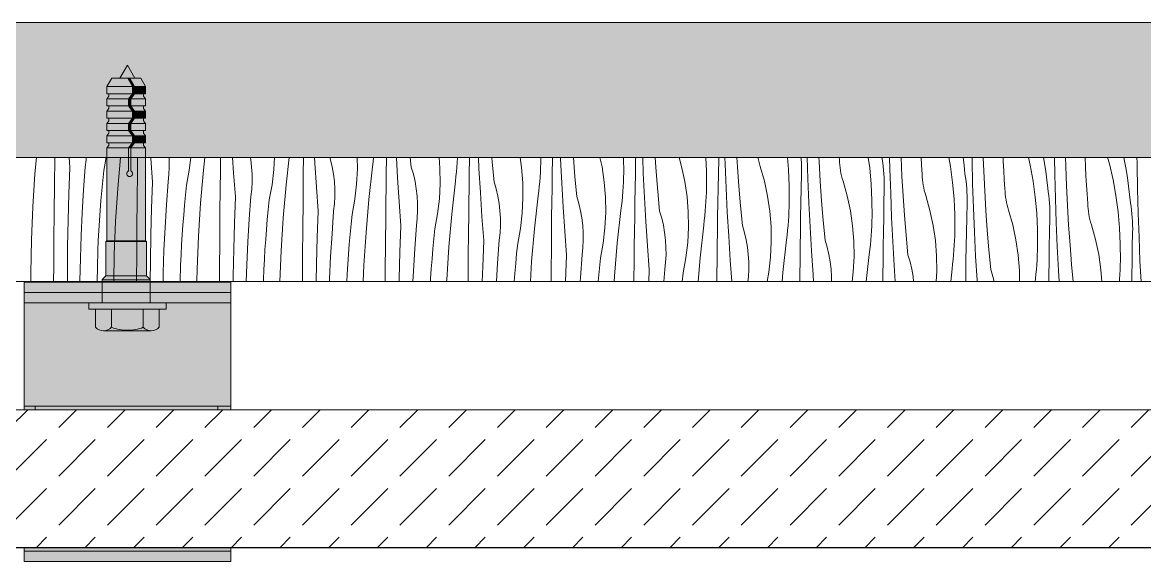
# Model space of a CAD drawing. Header units: millimetres. Extents: x -7826 to 55813, y 465 to 25965.
# Drawn here: x 29113 to 30741, y 20708 to 21489 of the extents above; entities that cross this region are included whole.
import ezdxf

# ---------------------------------------------------------------- set-up
doc = ezdxf.new("R2010")
doc.units = ezdxf.units.MM
for name, color, linetype, lineweight in [('2D - Ogolne2', 251, 'Continuous', 15), ('2D Drafting - General102', 254, 'Continuous', 13), ('2D Drafting - General121', 255, 'Continuous', 0), ('2D Drafting - General2', 251, 'Continuous', 15), ('2D Drafting - General81', 251, 'Continuous', 20)]:
    doc.layers.add(name, color=color, linetype=linetype, lineweight=lineweight)

# ---------------------------------------------------------------- blocks, each defined once
blk = doc.blocks.new('*X24')
at = {"layer": '2D Drafting - General81', "linetype": 'Continuous'}
for p, q in [((-69684.5, 69522.6), (-69682.3, 69546.6)), ((-69656.2, 69506.4), (-69655.8, 69545.8)), ((-69655.8, 69545.8), (-69655.8, 69546.6)), ((-69633.9, 69531.9), (-69635, 69546.6)), ((-69610.2, 69542.9), (-69610, 69546.6)), ((-69584.6, 69527.5), (-69581.1, 69546.6)), ((-69564.4, 69501.4), (-69560.4, 69546.6)), ((-69535.8, 69524.6), (-69535.6, 69545.5)), ((-69535.6, 69545.5), (-69535.6, 69546.6)), ((-69516.4, 69545.6), (-69516.5, 69546.6)), ((-69513.8, 69510.7), (-69516.4, 69545.6)), ((-69489.6, 69543.2), (-69489.8, 69546.6)), ((-69460.6, 69528.2), (-69458.5, 69546.6)), ((-69440.1, 69527.9), (-69438, 69546.6)), ((-69415.5, 69524.3), (-69415.3, 69545.2)), ((-69415.3, 69545.2), (-69415.2, 69546.6)), ((-69396.3, 69524.4), (-69397.8, 69546.6)), ((-69371.4, 69543.4), (-69372, 69546.6)), ((-69338, 69529), (-69337.1, 69546.6)), ((-69320.1, 69506.7), (-69315.6, 69546.6)), ((-69295.2, 69524), (-69294.9, 69544.9)), ((-69294.9, 69544.9), (-69294.9, 69546.6)), ((-69278.6, 69538.1), (-69279.1, 69546.6)), ((-69255.6, 69543.2), (-69256.6, 69546.6)), ((-69216.8, 69530), (-69217.1, 69546.6)), ((-69193.9, 69539.9), (-69193.2, 69546.6)), ((-69174.8, 69523.8), (-69174.5, 69544.6)), ((-69174.5, 69544.6), (-69174.5, 69546.6)), ((-69158.5, 69516.9), (-69160.2, 69546.6)), ((-69138.6, 69532.3), (-69140, 69546.6)), ((-69097.1, 69531), (-69098.3, 69546.6)), ((-69071.9, 69539.2), (-69071.5, 69546.1)), ((-69071.5, 69546.1), (-69071.4, 69546.6)), ((-69054.5, 69523.5), (-69054.1, 69544.4)), ((-69054.1, 69544.4), (-69054.1, 69546.6)), ((-69040.5, 69530.6), (-69041.3, 69546.6)), ((-69021.3, 69539.6), (-69021.8, 69546.6)), ((-68978.8, 69532), (-68980.9, 69546.6)), ((-68950.8, 69538.6), (-68950.6, 69545.5)), ((-68950.6, 69546.6), (-68950.6, 69545.5)), ((-68933.7, 69544.1), (-68933.6, 69546.6)), ((-68922.1, 69544.3), (-68922.2, 69546.6)), ((-68920.4, 69509.4), (-68922.1, 69544.3)), ((-68901.2, 69518.4), (-68903.5, 69546.6)), ((-68861.9, 69532.7), (-68864.9, 69546.6)), ((-68830.6, 69546.6), (-68830.5, 69524.3)), ((-68813.2, 69543.8), (-68813.1, 69546.6)), ((-68802.1, 69523.1), (-68803, 69546.6)), ((-68783.5, 69525.7), (-68785, 69546.6)), ((-68746.5, 69533.2), (-68750.3, 69546.6)), ((-68711.4, 69546.6), (-68710.5, 69526.7)), ((-68692.7, 69543.5), (-68692.7, 69546.6)), ((-68683.4, 69536.8), (-68683.8, 69546.6)), ((-68665.5, 69533.1), (-68666.3, 69546.6)), ((-68635.5, 69544.9), (-68635.8, 69546.6)), ((-68634.6, 69541), (-68635.5, 69544.9)), ((-68593.1, 69546.6), (-68591.5, 69529)), ((-68573.2, 69543.9), (-68573.4, 69546.6)), ((-68563.4, 69515.6), (-68564.4, 69546.6)), ((-68547.1, 69540.4), (-68547.4, 69546.6)), ((-68517.7, 69543.3), (-68517.9, 69546.6)), ((-68475.7, 69546.6), (-68473.6, 69531.3)), ((-68455.9, 69546.6), (-68455.6, 69544.1)), ((-68444.5, 69529.4), (-68444.9, 69546.6)), ((-68427, 69519.2), (-68428.3, 69546.6)), ((-68398.5, 69535.4), (-68399.2, 69546.6)), ((-68359.1, 69546.6), (-68356.7, 69533.4)), ((-68338.3, 69546.6), (-68336.9, 69535.1)), ((-68325.3, 69543.1), (-68325.3, 69546.6)), ((-68308.3, 69526.6), (-68309, 69546.6)), ((-68280, 69540.8), (-68280.3, 69546.6)), ((-68243.4, 69546.6), (-68240.8, 69535.4)), ((-68221.4, 69546.6), (-68220.1, 69538.2)), ((-68205.2, 69521.9), (-68205.6, 69546.6)), ((-68189.3, 69534), (-68189.6, 69546.6)), ((-68161.2, 69546.3), (-68161.2, 69546.6)), ((-68160.6, 69533), (-68161.2, 69546.3)), ((-68128.6, 69546.6), (-68126, 69537.1)), ((-68105.1, 69546.6), (-68104.1, 69541.3)), ((-68086.2, 69545), (-68086.3, 69546.6)), ((-68086, 69540.3), (-68086.2, 69545)), ((-69635.3, 69493.8), (-69633.9, 69531.9)), ((-69613.8, 69499.3), (-69611.4, 69532.2)), ((-69611.4, 69532.2), (-69610.2, 69542.9)), ((-69490.1, 69521.7), (-69489.6, 69532.4)), ((-69489.6, 69532.4), (-69489.6, 69543.2)), ((-69464.5, 69506.3), (-69460.6, 69528.2)), ((-69370.2, 69532.7), (-69371.4, 69543.4)), ((-69369.5, 69522), (-69370.2, 69532.7)), ((-69340.5, 69507), (-69338, 69529)), ((-69276.3, 69503.2), (-69278.6, 69538.1)), ((-69253.2, 69532.7), (-69255.6, 69543.2)), ((-69251.3, 69522.2), (-69253.2, 69532.7)), ((-69217.9, 69507.9), (-69216.8, 69530)), ((-69200, 69485.5), (-69194.7, 69533)), ((-69194.7, 69533), (-69193.9, 69539.9)), ((-69135.6, 69522), (-69138.6, 69532.3)), ((-69096.7, 69508.8), (-69097.1, 69531)), ((-69073.1, 69525.5), (-69072.4, 69532.4)), ((-69072.4, 69532.4), (-69071.9, 69539.2)), ((-69038.4, 69495.7), (-69040.5, 69530.6)), ((-69018.5, 69511.1), (-69021.3, 69539.6)), ((-68977, 69509.8), (-68978.8, 69532)), ((-68951.4, 69524.9), (-68951, 69531.8)), ((-68951, 69531.8), (-68950.8, 69538.6)), ((-68934.1, 69523.2), (-68933.7, 69544.1)), ((-68858.7, 69510.8), (-68861.9, 69532.7)), ((-68813.6, 69522.9), (-68813.2, 69543.8)), ((-68741.9, 69511.6), (-68746.5, 69533.2)), ((-68693.1, 69522.6), (-68692.7, 69543.5)), ((-68682, 69501.9), (-68683.4, 69536.8)), ((-68663.4, 69504.6), (-68665.5, 69533.1)), ((-68633.6, 69537.2), (-68634.6, 69541)), ((-68632.5, 69533.4), (-68633.6, 69537.2)), ((-68626.4, 69512.1), (-68632.5, 69533.4)), ((-68591.5, 69529), (-68590.4, 69505.5)), ((-68572.8, 69538.5), (-68573.2, 69543.9)), ((-68572.6, 69533.1), (-68572.8, 69538.5)), ((-68572.6, 69527.7), (-68572.6, 69533.1)), ((-68545.4, 69511.9), (-68547.1, 69540.4)), ((-68517.5, 69539.3), (-68517.7, 69543.3)), ((-68517.2, 69535.4), (-68517.5, 69539.3)), ((-68516.7, 69531.5), (-68517.2, 69535.4)), ((-68516.1, 69527.6), (-68516.7, 69531.5)), ((-68473.6, 69531.3), (-68471.5, 69507.8)), ((-68454.8, 69538.7), (-68455.6, 69544.1)), ((-68454.1, 69533.4), (-68454.8, 69538.7)), ((-68453.5, 69528.1), (-68454.1, 69533.4)), ((-68453.1, 69522.7), (-68453.5, 69528.1)), ((-68443.3, 69494.5), (-68444.5, 69529.4)), ((-68397.6, 69522.1), (-68398.5, 69535.4)), ((-68356.7, 69533.4), (-68353.5, 69510.1)), ((-68336.9, 69535.1), (-68335.6, 69522.9)), ((-68324.4, 69508.2), (-68325.3, 69543.1)), ((-68279.3, 69527.5), (-68280, 69540.8)), ((-68240.8, 69535.4), (-68236.6, 69512.2)), ((-68220.1, 69538.2), (-68218.4, 69526.1)), ((-68188.2, 69505.5), (-68189.3, 69534)), ((-68160, 69519.7), (-68160.6, 69533)), ((-68126, 69537.1), (-68120.7, 69514.2)), ((-68104.1, 69541.3), (-68101.9, 69529.2)), ((-68101.9, 69529.2), (-68100, 69517.1)), ((-68085.7, 69535.6), (-68086, 69540.3)), ((-68085.1, 69500.7), (-68085.7, 69535.6)), ((-69687.6, 69474.9), (-69684.5, 69522.6)), ((-69587.5, 69498.6), (-69586.1, 69513.1)), ((-69586.1, 69513.1), (-69584.6, 69527.5)), ((-69536.1, 69485.2), (-69535.8, 69524.6)), ((-69491.3, 69511.1), (-69490.1, 69521.7)), ((-69444.3, 69480.2), (-69440.1, 69527.9)), ((-69415.7, 69503.4), (-69415.5, 69524.3)), ((-69393.7, 69489.6), (-69396.3, 69524.4)), ((-69369.5, 69511.3), (-69369.5, 69522)), ((-69295.4, 69503.1), (-69295.2, 69524)), ((-69250.1, 69511.5), (-69251.3, 69522.2)), ((-69175.1, 69502.9), (-69174.8, 69523.8)), ((-69156.2, 69482), (-69158.5, 69516.9)), ((-69133.1, 69511.6), (-69135.6, 69522)), ((-69079.9, 69464.4), (-69074.6, 69511.9)), ((-69074.6, 69511.9), (-69073.8, 69518.7)), ((-69073.8, 69518.7), (-69073.1, 69525.5)), ((-69054.8, 69502.6), (-69054.5, 69523.5)), ((-68952.4, 69511.2), (-68951.8, 69518.1)), ((-68951.8, 69518.1), (-68951.4, 69524.9)), ((-68934.4, 69502.3), (-68934.1, 69523.2)), ((-68898.5, 69490), (-68901.2, 69518.4)), ((-68831, 69510.6), (-68830.7, 69517.5)), ((-68830.7, 69517.5), (-68830.5, 69524.3)), ((-68814, 69502), (-68813.6, 69522.9)), ((-68800.3, 69488.2), (-68802.1, 69523.1)), ((-68781.1, 69497.2), (-68783.5, 69525.7)), ((-68710.5, 69526.7), (-68710.4, 69503.2)), ((-68693.5, 69501.7), (-68693.1, 69522.6)), ((-68621.8, 69490.4), (-68626.4, 69512.1)), ((-68573.1, 69501.5), (-68572.6, 69522.4)), ((-68572.6, 69522.4), (-68572.6, 69527.7)), ((-68561.9, 69480.7), (-68563.4, 69515.6)), ((-68543.4, 69483.4), (-68545.4, 69511.9)), ((-68515.4, 69523.7), (-68516.1, 69527.6)), ((-68514.5, 69519.9), (-68515.4, 69523.7)), ((-68513.5, 69516), (-68514.5, 69519.9)), ((-68512.4, 69512.2), (-68513.5, 69516)), ((-68506.4, 69490.9), (-68512.4, 69512.2)), ((-68452.8, 69517.3), (-68453.1, 69522.7)), ((-68452.6, 69511.9), (-68452.8, 69517.3)), ((-68452.5, 69506.6), (-68452.6, 69511.9)), ((-68425.3, 69490.7), (-68427, 69519.2)), ((-68397.4, 69518.2), (-68397.6, 69522.1)), ((-68397.1, 69514.2), (-68397.4, 69518.2)), ((-68396.7, 69510.3), (-68397.1, 69514.2)), ((-68334.7, 69517.6), (-68335.6, 69522.9)), ((-68334, 69512.2), (-68334.7, 69517.6)), ((-68333.5, 69506.9), (-68334, 69512.2)), ((-68306.9, 69498.1), (-68308.3, 69526.6)), ((-68278.5, 69514.2), (-68279.3, 69527.5)), ((-68277.5, 69501), (-68278.5, 69514.2)), ((-68236.6, 69512.2), (-68233.5, 69488.9)), ((-68218.4, 69526.1), (-68216.8, 69513.9)), ((-68216.8, 69513.9), (-68215.5, 69501.7)), ((-68204.3, 69487), (-68205.2, 69521.9)), ((-68159.2, 69506.4), (-68160, 69519.7)), ((-68120.7, 69514.2), (-68116.5, 69491.1)), ((-68100, 69517.1), (-68098.3, 69504.9)), ((-69656.5, 69467.1), (-69656.2, 69506.4)), ((-69615.9, 69466.3), (-69613.8, 69499.3)), ((-69588.8, 69484.2), (-69587.5, 69498.6)), ((-69567.5, 69453.7), (-69564.4, 69501.4)), ((-69515.3, 69472.6), (-69513.8, 69510.7)), ((-69493.8, 69478.1), (-69491.3, 69511.1)), ((-69466.1, 69491.9), (-69464.5, 69506.3)), ((-69416.1, 69464.1), (-69415.7, 69503.4)), ((-69371.2, 69489.9), (-69370.1, 69500.6)), ((-69370.1, 69500.6), (-69369.5, 69511.3)), ((-69344.5, 69485.2), (-69340.5, 69507)), ((-69324.3, 69459.1), (-69320.1, 69506.7)), ((-69295.6, 69482.2), (-69295.4, 69503.1)), ((-69273.7, 69468.4), (-69276.3, 69503.2)), ((-69249.5, 69500.8), (-69250.1, 69511.5)), ((-69249.4, 69490.1), (-69249.5, 69500.8)), ((-69220.4, 69485.8), (-69217.9, 69507.9)), ((-69175.4, 69482), (-69175.1, 69502.9)), ((-69131.3, 69501), (-69133.1, 69511.6)), ((-69130, 69490.4), (-69131.3, 69501)), ((-69097.8, 69486.7), (-69096.7, 69508.8)), ((-69055.1, 69481.7), (-69054.8, 69502.6)), ((-69036.1, 69460.9), (-69038.4, 69495.7)), ((-69015.5, 69500.8), (-69018.5, 69511.1)), ((-69013.1, 69490.4), (-69015.5, 69500.8)), ((-68976.7, 69487.7), (-68977, 69509.8)), ((-68954.5, 69490.7), (-68953.7, 69497.5)), ((-68953.7, 69497.5), (-68953, 69504.4)), ((-68953, 69504.4), (-68952.4, 69511.2)), ((-68934.7, 69481.4), (-68934.4, 69502.3)), ((-68918.4, 69474.5), (-68920.4, 69509.4)), ((-68856.9, 69488.7), (-68858.7, 69510.8)), ((-68832.3, 69490), (-68831.8, 69496.9)), ((-68831.8, 69496.9), (-68831.3, 69503.7)), ((-68831.3, 69503.7), (-68831, 69510.6)), ((-68814.3, 69481.1), (-68814, 69502)), ((-68778.4, 69468.8), (-68781.1, 69497.2)), ((-68738.7, 69489.6), (-68741.9, 69511.6)), ((-68710.9, 69489.4), (-68710.6, 69496.3)), ((-68710.6, 69496.3), (-68710.4, 69503.2)), ((-68693.9, 69480.9), (-68693.5, 69501.7)), ((-68680.3, 69467.1), (-68682, 69501.9)), ((-68661, 69476.1), (-68663.4, 69504.6)), ((-68590.4, 69505.5), (-68590.4, 69482)), ((-68573.5, 69480.6), (-68573.1, 69501.5)), ((-68471.5, 69507.8), (-68470.4, 69484.3)), ((-68453, 69480.3), (-68452.6, 69501.2)), ((-68452.6, 69501.2), (-68452.5, 69506.6)), ((-68396.1, 69506.4), (-68396.7, 69510.3)), ((-68395.3, 69502.5), (-68396.1, 69506.4)), ((-68394.5, 69498.7), (-68395.3, 69502.5)), ((-68393.5, 69494.9), (-68394.5, 69498.7)), ((-68353.5, 69510.1), (-68351.4, 69486.7)), ((-68333, 69501.5), (-68333.5, 69506.9)), ((-68332.7, 69496.2), (-68333, 69501.5)), ((-68332.5, 69490.8), (-68332.7, 69496.2)), ((-68323.2, 69473.3), (-68324.4, 69508.2)), ((-68305.2, 69469.5), (-68306.9, 69498.1)), ((-68277.4, 69497), (-68277.5, 69501)), ((-68277, 69493.1), (-68277.4, 69497)), ((-68214.7, 69496.4), (-68215.5, 69501.7)), ((-68214, 69491.1), (-68214.7, 69496.4)), ((-68186.9, 69476.9), (-68188.2, 69505.5)), ((-68158.4, 69493.1), (-68159.2, 69506.4)), ((-68098.3, 69504.9), (-68096.8, 69492.7)), ((-68084.3, 69465.8), (-68085.1, 69500.7)), ((-69636.4, 69455.6), (-69635.3, 69493.8)), ((-69589.9, 69469.7), (-69588.8, 69484.2)), ((-69536.5, 69445.9), (-69536.1, 69485.2)), ((-69467.5, 69477.5), (-69466.1, 69491.9)), ((-69447.4, 69432.5), (-69444.3, 69480.2)), ((-69395.2, 69451.4), (-69393.7, 69489.6)), ((-69373.7, 69456.9), (-69371.2, 69489.9)), ((-69346, 69470.7), (-69344.5, 69485.2)), ((-69296, 69442.9), (-69295.6, 69482.2)), ((-69251.2, 69468.7), (-69250, 69479.4)), ((-69250, 69479.4), (-69249.4, 69490.1)), ((-69224.4, 69464), (-69220.4, 69485.8)), ((-69204.2, 69437.9), (-69200, 69485.5)), ((-69175.6, 69461.1), (-69175.4, 69482)), ((-69153.6, 69447.2), (-69156.2, 69482)), ((-69129.4, 69479.7), (-69130, 69490.4)), ((-69129.4, 69468.9), (-69129.4, 69479.7)), ((-69100.4, 69464.7), (-69097.8, 69486.7)), ((-69055.3, 69460.8), (-69055.1, 69481.7)), ((-69011.2, 69479.8), (-69013.1, 69490.4)), ((-69010, 69469.2), (-69011.2, 69479.8)), ((-68977.8, 69465.5), (-68976.7, 69487.7)), ((-68959.9, 69443.2), (-68954.5, 69490.7)), ((-68935, 69460.5), (-68934.7, 69481.4)), ((-68895.4, 69479.7), (-68898.5, 69490)), ((-68893, 69469.2), (-68895.4, 69479.7)), ((-68856.6, 69466.5), (-68856.9, 69488.7)), ((-68833.7, 69476.4), (-68832.9, 69483.2)), ((-68832.9, 69483.2), (-68832.3, 69490)), ((-68814.6, 69460.2), (-68814.3, 69481.1)), ((-68798.3, 69453.4), (-68800.3, 69488.2)), ((-68736.9, 69467.5), (-68738.7, 69489.6)), ((-68711.7, 69475.7), (-68711.3, 69482.6)), ((-68711.3, 69482.6), (-68710.9, 69489.4)), ((-68694.3, 69460), (-68693.9, 69480.9)), ((-68618.6, 69468.4), (-68621.8, 69490.4)), ((-68590.6, 69475.1), (-68590.4, 69482)), ((-68573.9, 69459.7), (-68573.5, 69480.6)), ((-68560.2, 69445.9), (-68561.9, 69480.7)), ((-68541, 69454.9), (-68543.4, 69483.4)), ((-68501.7, 69469.2), (-68506.4, 69490.9)), ((-68470.4, 69484.3), (-68470.3, 69460.8)), ((-68453.4, 69459.4), (-68453, 69480.3)), ((-68441.9, 69459.6), (-68443.3, 69494.5)), ((-68423.3, 69462.2), (-68425.3, 69490.7)), ((-68392.3, 69491.1), (-68393.5, 69494.9)), ((-68386.3, 69469.7), (-68392.3, 69491.1)), ((-68351.4, 69486.7), (-68350.3, 69463.2)), ((-68332.9, 69459.1), (-68332.5, 69480)), ((-68332.4, 69485.4), (-68332.5, 69490.8)), ((-68332.5, 69480), (-68332.4, 69485.4)), ((-68276.6, 69489.1), (-68277, 69493.1)), ((-68276, 69485.2), (-68276.6, 69489.1)), ((-68275.3, 69481.4), (-68276, 69485.2)), ((-68274.4, 69477.5), (-68275.3, 69481.4)), ((-68233.5, 69488.9), (-68231.3, 69465.5)), ((-68213.4, 69485.7), (-68214, 69491.1)), ((-68213, 69480.3), (-68213.4, 69485.7)), ((-68212.6, 69475), (-68213, 69480.3)), ((-68203.2, 69452.1), (-68204.3, 69487)), ((-68157.5, 69479.8), (-68158.4, 69493.1)), ((-68157.3, 69475.8), (-68157.5, 69479.8)), ((-68116.5, 69491.1), (-68113.4, 69467.7)), ((-68096.8, 69492.7), (-68095.4, 69480.5)), ((-68094.6, 69475.2), (-68095.4, 69480.5)), ((-69689.5, 69427.1), (-69687.6, 69474.9)), ((-69656.9, 69427.7), (-69656.5, 69467.1)), ((-69617.4, 69433.3), (-69615.9, 69466.3)), ((-69590.9, 69455.3), (-69589.9, 69469.7)), ((-69516.3, 69434.5), (-69515.3, 69472.6)), ((-69495.8, 69445.1), (-69493.8, 69478.1)), ((-69469.9, 69448.6), (-69468.7, 69463)), ((-69468.7, 69463), (-69467.5, 69477.5)), ((-69416.4, 69424.7), (-69416.1, 69464.1)), ((-69347.4, 69456.3), (-69346, 69470.7)), ((-69275.1, 69430.3), (-69273.7, 69468.4)), ((-69253.6, 69435.8), (-69251.2, 69468.7)), ((-69225.9, 69449.6), (-69224.4, 69464)), ((-69129.9, 69458.2), (-69129.4, 69468.9)), ((-69104.3, 69442.8), (-69100.4, 69464.7)), ((-69084.1, 69416.7), (-69079.9, 69464.4)), ((-69009.3, 69458.5), (-69010, 69469.2)), ((-68980.3, 69443.5), (-68977.8, 69465.5)), ((-68916.1, 69439.7), (-68918.4, 69474.5)), ((-68891.1, 69458.7), (-68893, 69469.2)), ((-68857.7, 69444.3), (-68856.6, 69466.5)), ((-68839.8, 69422), (-68834.5, 69469.5)), ((-68834.5, 69469.5), (-68833.7, 69476.4)), ((-68775.4, 69458.5), (-68778.4, 69468.8)), ((-68736.5, 69445.3), (-68736.9, 69467.5)), ((-68712.9, 69462), (-68712.2, 69468.9)), ((-68712.2, 69468.9), (-68711.7, 69475.7)), ((-68678.2, 69432.2), (-68680.3, 69467.1)), ((-68658.3, 69447.6), (-68661, 69476.1)), ((-68616.8, 69446.3), (-68618.6, 69468.4)), ((-68591.2, 69461.4), (-68590.8, 69468.3)), ((-68590.8, 69468.3), (-68590.6, 69475.1)), ((-68498.5, 69447.3), (-68501.7, 69469.2)), ((-68381.7, 69448), (-68386.3, 69469.7)), ((-68350.3, 69463.2), (-68350.2, 69439.7)), ((-68321.8, 69438.4), (-68323.2, 69473.3)), ((-68303.2, 69441), (-68305.2, 69469.5)), ((-68273.4, 69473.7), (-68274.4, 69477.5)), ((-68272.3, 69469.9), (-68273.4, 69473.7)), ((-68266.2, 69448.6), (-68272.3, 69469.9)), ((-68231.3, 69465.5), (-68230.2, 69442)), ((-68212.4, 69469.6), (-68212.6, 69475)), ((-68212.4, 69464.2), (-68212.4, 69469.6)), ((-68212.4, 69458.8), (-68212.4, 69464.2)), ((-68185.2, 69448.4), (-68186.9, 69476.9)), ((-68157, 69471.9), (-68157.3, 69475.8)), ((-68156.5, 69468), (-68157, 69471.9)), ((-68155.9, 69464.1), (-68156.5, 69468)), ((-68155.2, 69460.2), (-68155.9, 69464.1)), ((-68113.4, 69467.7), (-68111.3, 69444.3)), ((-68093.9, 69469.9), (-68094.6, 69475.2)), ((-68093.3, 69464.5), (-68093.9, 69469.9)), ((-68092.9, 69459.2), (-68093.3, 69464.5)), ((-68083.1, 69430.9), (-68084.3, 69465.8)), ((-69637, 69417.5), (-69636.4, 69455.6)), ((-69591.8, 69440.8), (-69590.9, 69455.3)), ((-69569.4, 69405.9), (-69567.5, 69453.7)), ((-69470.9, 69434.1), (-69469.9, 69448.6)), ((-69396.2, 69413.3), (-69395.2, 69451.4)), ((-69375.7, 69424), (-69373.7, 69456.9)), ((-69348.7, 69441.9), (-69347.4, 69456.3)), ((-69327.4, 69411.3), (-69324.3, 69459.1)), ((-69227.3, 69435.1), (-69225.9, 69449.6)), ((-69175.9, 69421.7), (-69175.6, 69461.1)), ((-69155.1, 69409.1), (-69153.6, 69447.2)), ((-69133.6, 69414.6), (-69131.1, 69447.6)), ((-69131.1, 69447.6), (-69129.9, 69458.2)), ((-69055.5, 69439.9), (-69055.3, 69460.8)), ((-69033.5, 69426.1), (-69036.1, 69460.9)), ((-69009.9, 69437), (-69009.3, 69447.8)), ((-69009.3, 69447.8), (-69009.3, 69458.5)), ((-68935.2, 69439.6), (-68935, 69460.5)), ((-68889.9, 69448), (-68891.1, 69458.7)), ((-68889.2, 69437.3), (-68889.9, 69448)), ((-68814.9, 69439.3), (-68814.6, 69460.2)), ((-68796, 69418.5), (-68798.3, 69453.4)), ((-68772.9, 69448.1), (-68775.4, 69458.5)), ((-68771.1, 69437.5), (-68772.9, 69448.1)), ((-68719.7, 69400.8), (-68714.4, 69448.4)), ((-68714.4, 69448.4), (-68713.6, 69455.2)), ((-68713.6, 69455.2), (-68712.9, 69462)), ((-68694.6, 69439.1), (-68694.3, 69460)), ((-68655.3, 69437.3), (-68658.3, 69447.6)), ((-68592.8, 69440.9), (-68592.2, 69447.7)), ((-68592.2, 69447.7), (-68591.6, 69454.5)), ((-68591.6, 69454.5), (-68591.2, 69461.4)), ((-68574.2, 69438.8), (-68573.9, 69459.7)), ((-68538.3, 69426.4), (-68541, 69454.9)), ((-68496.7, 69425.2), (-68498.5, 69447.3)), ((-68471.1, 69440.2), (-68470.8, 69447.1)), ((-68470.8, 69447.1), (-68470.5, 69454)), ((-68470.5, 69454), (-68470.3, 69460.8)), ((-68453.8, 69438.5), (-68453.4, 69459.4)), ((-68440.1, 69424.7), (-68441.9, 69459.6)), ((-68420.9, 69433.7), (-68423.3, 69462.2)), ((-68378.5, 69426.1), (-68381.7, 69448)), ((-68333.3, 69438.2), (-68332.9, 69459.1)), ((-68261.6, 69426.9), (-68266.2, 69448.6)), ((-68212.9, 69438), (-68212.4, 69458.8)), ((-68201.7, 69417.2), (-68203.2, 69452.1)), ((-68183.1, 69419.9), (-68185.2, 69448.4)), ((-68154.3, 69456.3), (-68155.2, 69460.2)), ((-68153.3, 69452.5), (-68154.3, 69456.3)), ((-68152.2, 69448.7), (-68153.3, 69452.5)), ((-68146.2, 69427.4), (-68152.2, 69448.7)), ((-68092.6, 69453.8), (-68092.9, 69459.2)), ((-68092.4, 69448.4), (-68092.6, 69453.8)), ((-68092.3, 69443.1), (-68092.4, 69448.4)), ((-69618.5, 69400.3), (-69617.4, 69433.3)), ((-69592.6, 69426.3), (-69591.8, 69440.8)), ((-69536.8, 69406.6), (-69536.5, 69445.9)), ((-69516.9, 69396.3), (-69516.3, 69434.5)), ((-69497.4, 69412.1), (-69495.8, 69445.1)), ((-69471.7, 69419.6), (-69470.9, 69434.1)), ((-69449.4, 69384.7), (-69447.4, 69432.5)), ((-69349.8, 69427.4), (-69348.7, 69441.9)), ((-69296.3, 69403.6), (-69296, 69442.9)), ((-69276.2, 69392.1), (-69275.1, 69430.3)), ((-69255.7, 69402.8), (-69253.6, 69435.8)), ((-69228.6, 69420.7), (-69227.3, 69435.1)), ((-69207.3, 69390.2), (-69204.2, 69437.9)), ((-69105.9, 69428.4), (-69104.3, 69442.8)), ((-69055.9, 69400.6), (-69055.5, 69439.9)), ((-69011, 69426.4), (-69009.9, 69437)), ((-68984.3, 69421.7), (-68980.3, 69443.5)), ((-68964.1, 69395.6), (-68959.9, 69443.2)), ((-68935.4, 69418.7), (-68935.2, 69439.6)), ((-68913.5, 69404.9), (-68916.1, 69439.7)), ((-68889.2, 69426.6), (-68889.2, 69437.3)), ((-68860.2, 69422.3), (-68857.7, 69444.3)), ((-68815.2, 69418.5), (-68814.9, 69439.3)), ((-68769.8, 69426.8), (-68771.1, 69437.5)), ((-68737.6, 69423.2), (-68736.5, 69445.3)), ((-68694.8, 69418.2), (-68694.6, 69439.1)), ((-68675.9, 69397.4), (-68678.2, 69432.2)), ((-68652.9, 69426.9), (-68655.3, 69437.3)), ((-68616.5, 69424.2), (-68616.8, 69446.3)), ((-68594.3, 69427.2), (-68593.5, 69434)), ((-68593.5, 69434), (-68592.8, 69440.9)), ((-68574.5, 69417.9), (-68574.2, 69438.8)), ((-68558.2, 69411), (-68560.2, 69445.9)), ((-68472.1, 69426.5), (-68471.6, 69433.4)), ((-68471.6, 69433.4), (-68471.1, 69440.2)), ((-68454.1, 69417.6), (-68453.8, 69438.5)), ((-68418.2, 69405.3), (-68420.9, 69433.7)), ((-68350.7, 69425.9), (-68350.4, 69432.8)), ((-68350.4, 69432.8), (-68350.2, 69439.7)), ((-68333.7, 69417.3), (-68333.3, 69438.2)), ((-68320.1, 69403.5), (-68321.8, 69438.4)), ((-68300.8, 69412.6), (-68303.2, 69441)), ((-68230.2, 69442), (-68230.2, 69418.5)), ((-68213.3, 69417.1), (-68212.9, 69438)), ((-68111.3, 69444.3), (-68110.2, 69420.8)), ((-68092.8, 69416.8), (-68092.4, 69437.7)), ((-68092.4, 69437.7), (-68092.3, 69443.1)), ((-68081.7, 69396.1), (-68083.1, 69430.9)), ((-69690.3, 69379.3), (-69689.5, 69427.1)), ((-69657.2, 69388.4), (-69656.9, 69427.7)), ((-69637.2, 69379.3), (-69637, 69417.5)), ((-69593.2, 69411.8), (-69592.6, 69426.3)), ((-69472.5, 69405.1), (-69471.7, 69419.6)), ((-69416.7, 69385.4), (-69416.4, 69424.7)), ((-69377.3, 69391), (-69375.7, 69424)), ((-69350.8, 69412.9), (-69349.8, 69427.4)), ((-69229.7, 69406.2), (-69228.6, 69420.7)), ((-69176.3, 69382.4), (-69175.9, 69421.7)), ((-69135.6, 69381.6), (-69133.6, 69414.6)), ((-69107.3, 69414), (-69105.9, 69428.4)), ((-69087.2, 69369), (-69084.1, 69416.7)), ((-69035, 69387.9), (-69033.5, 69426.1)), ((-69013.5, 69393.4), (-69011, 69426.4)), ((-68985.8, 69407.2), (-68984.3, 69421.7)), ((-68935.8, 69379.4), (-68935.4, 69418.7)), ((-68891, 69405.2), (-68889.8, 69415.9)), ((-68889.8, 69415.9), (-68889.2, 69426.6)), ((-68864.2, 69400.5), (-68860.2, 69422.3)), ((-68844, 69374.4), (-68839.8, 69422)), ((-68815.4, 69397.6), (-68815.2, 69418.5)), ((-68793.4, 69383.7), (-68796, 69418.5)), ((-68769.2, 69416.1), (-68769.8, 69426.8)), ((-68769.1, 69405.4), (-68769.2, 69416.1)), ((-68740.2, 69401.1), (-68737.6, 69423.2)), ((-68695.1, 69397.3), (-68694.8, 69418.2)), ((-68651, 69416.3), (-68652.9, 69426.9)), ((-68649.8, 69405.7), (-68651, 69416.3)), ((-68617.6, 69402), (-68616.5, 69424.2)), ((-68599.6, 69379.7), (-68594.3, 69427.2)), ((-68574.8, 69397), (-68574.5, 69417.9)), ((-68535.2, 69416.2), (-68538.3, 69426.4)), ((-68532.8, 69405.7), (-68535.2, 69416.2)), ((-68496.4, 69403), (-68496.7, 69425.2)), ((-68473.4, 69412.8), (-68472.7, 69419.7)), ((-68472.7, 69419.7), (-68472.1, 69426.5)), ((-68454.4, 69396.7), (-68454.1, 69417.6)), ((-68438.1, 69389.9), (-68440.1, 69424.7)), ((-68376.7, 69404), (-68378.5, 69426.1)), ((-68351.5, 69412.2), (-68351.1, 69419.1)), ((-68351.1, 69419.1), (-68350.7, 69425.9)), ((-68334.1, 69396.4), (-68333.7, 69417.3)), ((-68258.4, 69404.9), (-68261.6, 69426.9)), ((-68230.4, 69411.6), (-68230.2, 69418.5)), ((-68213.6, 69396.2), (-68213.3, 69417.1)), ((-68200, 69382.4), (-68201.7, 69417.2)), ((-68180.8, 69391.4), (-68183.1, 69419.9)), ((-68141.5, 69405.7), (-68146.2, 69427.4)), ((-68110.2, 69420.8), (-68110.1, 69397.3)), ((-68093.2, 69395.9), (-68092.8, 69416.8)), ((-69619.2, 69367.2), (-69618.5, 69400.3)), ((-69593.9, 69387.6), (-69593.2, 69411.8)), ((-69570.1, 69366.6), (-69569.4, 69405.9)), ((-69537.1, 69367.2), (-69536.8, 69406.6)), ((-69498.5, 69379.1), (-69497.4, 69412.1)), ((-69473.1, 69390.6), (-69472.5, 69405.1)), ((-69396.9, 69375.1), (-69396.2, 69413.3)), ((-69352.4, 69383.9), (-69351.7, 69398.4)), ((-69351.7, 69398.4), (-69350.8, 69412.9)), ((-69329.2, 69366.6), (-69327.4, 69411.3)), ((-69296.6, 69366.6), (-69296.3, 69403.6)), ((-69257.2, 69369.8), (-69255.7, 69402.8)), ((-69230.7, 69391.7), (-69229.7, 69406.2)), ((-69156.1, 69371), (-69155.1, 69409.1)), ((-69109.7, 69385), (-69108.5, 69399.5)), ((-69108.5, 69399.5), (-69107.3, 69414)), ((-69056.1, 69366.6), (-69055.9, 69400.6)), ((-68987.2, 69392.8), (-68985.8, 69407.2)), ((-68914.9, 69366.8), (-68913.5, 69404.9)), ((-68893.4, 69372.3), (-68891, 69405.2)), ((-68865.7, 69386.1), (-68864.2, 69400.5)), ((-68769.7, 69394.7), (-68769.1, 69405.4)), ((-68744.1, 69379.3), (-68740.2, 69401.1)), ((-68722.7, 69366.6), (-68719.7, 69400.8)), ((-68649.1, 69395), (-68649.8, 69405.7)), ((-68620.1, 69380), (-68617.6, 69402)), ((-68555.9, 69376.2), (-68558.2, 69411)), ((-68530.9, 69395.2), (-68532.8, 69405.7)), ((-68497.5, 69380.8), (-68496.4, 69403)), ((-68478.7, 69366.6), (-68474.3, 69406)), ((-68474.3, 69406), (-68473.4, 69412.8)), ((-68415.2, 69395), (-68418.2, 69405.3)), ((-68376.3, 69381.8), (-68376.7, 69404)), ((-68353.4, 69391.7), (-68352.7, 69398.5)), ((-68352.7, 69398.5), (-68352, 69405.4)), ((-68352, 69405.4), (-68351.5, 69412.2)), ((-68318, 69368.7), (-68320.1, 69403.5)), ((-68298.1, 69384.1), (-68300.8, 69412.6)), ((-68256.6, 69382.8), (-68258.4, 69404.9)), ((-68231.4, 69391), (-68231, 69397.9)), ((-68231, 69397.9), (-68230.6, 69404.7)), ((-68230.6, 69404.7), (-68230.4, 69411.6)), ((-68138.3, 69383.8), (-68141.5, 69405.7)), ((-69657.3, 69366.6), (-69657.2, 69388.4)), ((-69594.2, 69366.6), (-69593.9, 69387.6)), ((-69517.1, 69366.6), (-69516.9, 69396.3)), ((-69473.8, 69366.6), (-69473.1, 69390.6)), ((-69449.7, 69366.6), (-69449.4, 69384.7)), ((-69416.9, 69366.6), (-69416.7, 69385.4)), ((-69378.1, 69366.6), (-69377.3, 69391)), ((-69353, 69369.4), (-69352.4, 69383.9)), ((-69276.6, 69366.6), (-69276.2, 69392.1)), ((-69231.6, 69377.3), (-69230.7, 69391.7)), ((-69208.2, 69366.6), (-69207.3, 69390.2)), ((-69176.4, 69366.6), (-69176.3, 69382.4)), ((-69136.3, 69366.6), (-69135.6, 69381.6)), ((-69110.7, 69370.6), (-69109.7, 69385)), ((-69035.6, 69366.6), (-69035, 69387.9)), ((-69015.1, 69366.6), (-69013.5, 69393.4)), ((-68988.5, 69378.3), (-68987.2, 69392.8)), ((-68965.9, 69366.6), (-68964.1, 69395.6)), ((-68867.1, 69371.6), (-68865.7, 69386.1)), ((-68815.6, 69366.6), (-68815.4, 69397.6)), ((-68794.1, 69366.6), (-68793.4, 69383.7)), ((-68772.2, 69366.6), (-68770.9, 69384)), ((-68770.9, 69384), (-68769.7, 69394.7)), ((-68695.3, 69376.4), (-68695.1, 69397.3)), ((-68673.6, 69366.6), (-68675.9, 69397.4)), ((-68649.7, 69373.5), (-68649.1, 69384.2)), ((-68649.1, 69384.2), (-68649.1, 69395)), ((-68575, 69376.1), (-68574.8, 69397)), ((-68529.7, 69384.5), (-68530.9, 69395.2)), ((-68529, 69373.8), (-68529.7, 69384.5)), ((-68454.7, 69375.8), (-68454.4, 69396.7)), ((-68436.6, 69366.6), (-68438.1, 69389.9)), ((-68412.7, 69384.5), (-68415.2, 69395)), ((-68410.9, 69374), (-68412.7, 69384.5)), ((-68377.1, 69366.6), (-68376.3, 69381.8)), ((-68356.2, 69366.6), (-68354.2, 69384.9)), ((-68354.2, 69384.9), (-68353.4, 69391.7)), ((-68334.4, 69375.6), (-68334.1, 69396.4)), ((-68295.1, 69373.8), (-68298.1, 69384.1)), ((-68256.4, 69366.6), (-68256.6, 69382.8)), ((-68232.6, 69377.3), (-68232, 69384.2)), ((-68232, 69384.2), (-68231.4, 69391)), ((-68214, 69375.3), (-68213.6, 69396.2)), ((-68199.1, 69366.6), (-68200, 69382.4)), ((-68178.4, 69366.6), (-68180.8, 69391.4)), ((-68136.9, 69366.6), (-68138.3, 69383.8)), ((-68110.9, 69376.7), (-68110.6, 69383.6)), ((-68110.6, 69383.6), (-68110.3, 69390.4)), ((-68110.3, 69390.4), (-68110.1, 69397.3)), ((-68093.6, 69375), (-68093.2, 69395.9)), ((-68080.2, 69366.6), (-68081.7, 69396.1)), ((-69690.3, 69366.6), (-69690.3, 69379.3)), ((-69637.2, 69366.6), (-69637.2, 69379.3)), ((-69619.2, 69366.6), (-69619.2, 69367.2)), ((-69537.1, 69366.6), (-69537.1, 69367.2)), ((-69498.7, 69366.6), (-69498.5, 69379.1)), ((-69396.9, 69366.6), (-69396.9, 69375.1)), ((-69353.1, 69366.6), (-69353, 69369.4)), ((-69257.3, 69366.6), (-69257.2, 69369.8)), ((-69232.2, 69366.6), (-69231.6, 69377.3)), ((-69156.2, 69366.6), (-69156.1, 69371)), ((-69110.9, 69366.6), (-69110.7, 69370.6)), ((-69087.3, 69366.6), (-69087.2, 69369)), ((-68989.4, 69366.6), (-68988.5, 69378.3)), ((-68935.9, 69366.6), (-68935.8, 69379.4)), ((-68914.9, 69366.6), (-68914.9, 69366.8)), ((-68893.8, 69366.6), (-68893.4, 69372.3)), ((-68867.6, 69366.6), (-68867.1, 69371.6)), ((-68844.5, 69366.6), (-68844, 69374.4)), ((-68745.5, 69366.6), (-68744.1, 69379.3)), ((-68695.4, 69366.6), (-68695.3, 69376.4)), ((-68650.4, 69366.6), (-68649.7, 69373.5)), ((-68622.5, 69366.6), (-68620.1, 69380)), ((-68600.8, 69366.6), (-68599.6, 69379.7)), ((-68575.1, 69366.6), (-68575, 69376.1)), ((-68555.2, 69366.6), (-68555.9, 69376.2)), ((-68529, 69366.6), (-68529, 69373.8)), ((-68499.1, 69366.6), (-68497.5, 69380.8)), ((-68454.8, 69366.6), (-68454.7, 69375.8)), ((-68410, 69366.6), (-68410.9, 69374)), ((-68334.5, 69366.6), (-68334.4, 69375.6)), ((-68317.9, 69366.6), (-68318, 69368.7)), ((-68293.4, 69366.6), (-68295.1, 69373.8)), ((-68233.8, 69366.6), (-68233.3, 69370.5)), ((-68233.3, 69370.5), (-68232.6, 69377.3)), ((-68214.1, 69366.6), (-68214, 69375.3)), ((-68111.6, 69366.6), (-68111.4, 69369.9)), ((-68111.4, 69369.9), (-68110.9, 69376.7)), ((-68093.7, 69366.6), (-68093.6, 69375))]:
    blk.add_line(p, q, dxfattribs=at)
blk = doc.blocks.new('Wype_nienie_26')
at = {"layer": '2D Drafting - General2', "linetype": 'Continuous'}
for p, q in [((-55900.3, 69546.6), (-72935.9, 69546.6)), ((-72935.9, 69366.6), (-55900.3, 69366.6))]:
    blk.add_line(p, q, dxfattribs=at)
at = {"layer": '2D Drafting - General81', "linetype": 'Continuous'}
blk.add_blockref('*X24', (0, 0), dxfattribs=at)

msp = doc.modelspace()

# ---------------------------------------------------------------- hatches: boundary and pattern name
at = {"layer": '2D Drafting - General102', "linetype": 'Continuous'}
for points in [[(29115.54, 21098.01), (29415.54, 21098.01), (29415.54, 21113.01), (29115.54, 21113.01)], [(29415.54, 20933.01), (29415.54, 21098.01), (29115.54, 21098.01), (29115.54, 20933.01)], [(29115.54, 21083.01), (29415.54, 21083.01), (29415.54, 21098.01), (29115.54, 21098.01)], [(29115.54, 20933.01), (29115.54, 20928.1), (29415.54, 20928.1), (29415.54, 20933.01)], [(29415.54, 20723.01), (29415.54, 20728.1), (29115.54, 20728.1), (29115.54, 20723.01)], [(29415.54, 20708.01), (29415.54, 20723.01), (29115.54, 20723.01), (29115.54, 20708.01)]]:
    msp.add_hatch(color=256, dxfattribs=at).paths.add_polyline_path(points, flags=0)
at = {"layer": '2D Drafting - General121', "linetype": 'Continuous'}
for points in [[(29265.45, 21427.61), (29254.63, 21408.88), (29276.26, 21408.88)], [(29242.67, 21408.88), (29235.52, 21396.5), (29273.01, 21396.5), (29265.86, 21408.88)], [(29265.86, 21408.88), (29273.01, 21396.5), (29275.97, 21396.5), (29268.82, 21408.88)], [(29268.82, 21408.88), (29275.97, 21396.5), (29291.88, 21396.5), (29284.73, 21408.88)], [(29235.52, 21386.15), (29273.01, 21386.15), (29273.01, 21396.5), (29235.52, 21396.5)], [(29238.48, 21386.15), (29238.48, 21382.45), (29235.52, 21378.71), (29267.26, 21378.71), (29273.01, 21386.15)], [(29270.22, 21378.71), (29275.97, 21386.15), (29273.01, 21386.15), (29267.26, 21378.71)], [(29288.92, 21386.15), (29275.97, 21386.15), (29270.22, 21378.71), (29291.88, 21378.71), (29288.92, 21382.45)], [(29275.97, 21386.15), (29275.97, 21396.5), (29273.01, 21396.5), (29273.01, 21386.15)], [(29275.97, 21386.15), (29291.88, 21386.15), (29291.88, 21396.5), (29275.97, 21396.5)], [(29235.52, 21378.71), (29235.52, 21368.35), (29267.26, 21368.35), (29267.26, 21378.71)], [(29270.22, 21368.35), (29270.22, 21378.71), (29267.26, 21378.71), (29267.26, 21368.35)], [(29291.88, 21378.71), (29270.22, 21378.71), (29270.22, 21368.35), (29291.88, 21368.35)], [(29238.48, 21368.35), (29238.48, 21364.65), (29235.52, 21360.91), (29273.01, 21360.91), (29267.26, 21368.35)], [(29235.52, 21360.91), (29235.52, 21350.56), (29273.01, 21350.56), (29273.01, 21360.91)], [(29267.26, 21368.35), (29273.01, 21360.91), (29275.97, 21360.91), (29270.22, 21368.35)], [(29288.92, 21368.35), (29270.22, 21368.35), (29275.97, 21360.91), (29291.88, 21360.91), (29288.92, 21364.65)], [(29273.01, 21360.91), (29273.01, 21350.56), (29275.97, 21350.56), (29275.97, 21360.91)], [(29291.88, 21360.91), (29275.97, 21360.91), (29275.97, 21350.56), (29291.88, 21350.56)], [(29238.48, 21350.56), (29238.48, 21346.86), (29235.52, 21343.11), (29267.26, 21343.11), (29273.01, 21350.56)], [(29235.52, 21332.76), (29267.26, 21332.76), (29267.26, 21343.11), (29235.52, 21343.11)], [(29273.01, 21350.56), (29267.26, 21343.11), (29270.22, 21343.11), (29275.97, 21350.56)], [(29270.22, 21332.76), (29270.22, 21343.11), (29267.26, 21343.11), (29267.26, 21332.76)], [(29270.22, 21343.11), (29291.88, 21343.11), (29288.92, 21346.86), (29288.92, 21350.56), (29275.97, 21350.56)], [(29291.88, 21343.11), (29270.22, 21343.11), (29270.22, 21332.76), (29291.88, 21332.76)], [(29238.48, 21332.76), (29238.48, 21329.06), (29235.52, 21325.32), (29273.01, 21325.32), (29267.26, 21332.76)], [(29235.52, 21314.96), (29273.01, 21314.96), (29273.01, 21325.32), (29235.52, 21325.32)], [(29267.26, 21332.76), (29273.01, 21325.32), (29275.97, 21325.32), (29270.22, 21332.76)], [(29288.92, 21332.76), (29270.22, 21332.76), (29275.97, 21325.32), (29291.88, 21325.32), (29288.92, 21329.06)], [(29275.97, 21314.96), (29275.97, 21325.32), (29273.01, 21325.32), (29273.01, 21314.96)], [(29291.88, 21325.32), (29275.97, 21325.32), (29275.97, 21314.96), (29291.88, 21314.96)], [(29238.48, 21314.96), (29238.48, 21311.26), (29235.52, 21307.52), (29267.26, 21307.52), (29273.01, 21314.96)], [(29235.52, 21173.1), (29291.88, 21173.1), (29291.88, 21307.52), (29270.22, 21307.52), (29270.22, 21274.21, -5.4750432), (29267.26, 21274.21), (29267.26, 21307.52), (29235.52, 21307.52)], [(29267.26, 21307.52), (29267.26, 21274.21, 5.4750432), (29270.22, 21274.21), (29270.22, 21307.52)], [(29270.22, 21307.52), (29275.97, 21314.96), (29273.01, 21314.96), (29267.26, 21307.52)], [(29288.92, 21314.96), (29275.97, 21314.96), (29270.22, 21307.52), (29291.88, 21307.52), (29288.92, 21311.26)], [(29234.28, 21171.86), (29293.12, 21171.86), (29291.88, 21173.1), (29235.52, 21173.1)], [(29234.28, 21122.11), (29293.12, 21122.11), (29293.12, 21171.86), (29234.28, 21171.86)], [(29228.87, 21083.01), (29265.54, 21083.01), (29298.54, 21083.01), (29298.54, 21113.01), (29262.62, 21113.01), (29228.87, 21113.01)], [(29228.87, 21113.01), (29228.87, 21083.01), (29265.54, 21083.01), (29298.54, 21083.01), (29298.54, 21113.01), (29261.67, 21113.01)], [(29228.96, 21116.52), (29298.54, 21116.52), (29298.54, 21116.7), (29293.12, 21122.11), (29234.38, 21122.11), (29228.96, 21116.7)], [(29228.96, 21113.01), (29261.67, 21113.01), (29286.02, 21113.01), (29298.54, 21113.01), (29298.54, 21116.52), (29228.96, 21116.52)], [(29265.54, 21083.01), (29209.62, 21083.01), (29209.62, 21073.69), (29265.54, 21073.69), (29321.46, 21073.69), (29321.46, 21083.01)], [(29219.33, 21073.69), (29219.33, 21047.52, 0.4195601), (29242.63, 21047.52), (29242.63, 21073.69)], [(29242.63, 21073.69), (29242.63, 21047.52, 0.092424), (29265.54, 21043.25, 0.092424), (29288.45, 21047.52), (29288.45, 21073.69), (29265.54, 21073.69)], [(29288.45, 21073.69), (29288.45, 21047.52, 0.4195601), (29311.75, 21047.52), (29311.75, 21073.69)], [(29265.54, 21043.25, -0.092424), (29242.63, 21047.52, -0.201281), (29230.98, 21042.63), (29300.1, 21042.63, -0.201281), (29288.45, 21047.52, -0.092424)]]:
    msp.add_hatch(color=256, dxfattribs=at).paths.add_polyline_path(points, flags=0)
at = {"layer": '2D Drafting - General81', "linetype": 'Continuous'}
h = msp.add_hatch(dxfattribs=at)
h.set_pattern_fill('SOLID___DASHED', color=256, style=0, pattern_type=2)
h.set_pattern_definition([(45, (98815.82, -48252.71), (-70.71068, 70.71068), []), (45, (98780.46, -48217.35), (-70.71068, 70.71068), [75, -25])])
h.paths.add_polyline_path([(42915.51, 21293.88), (42915.51, 21489.43), (25880.53, 21489.43), (25879.94, 21293.88)], flags=0)
msp.add_hatch(color=256, dxfattribs=at).paths.add_polyline_path([(29131.55, 20928.1), (29131.55, 20933.01), (29396.78, 20933.01), (29396.78, 20928.1)], flags=0)
msp.add_hatch(color=256, dxfattribs=at).paths.add_polyline_path([(29131.55, 20928.1), (29131.55, 20933.01), (29396.78, 20933.01), (29396.78, 20928.1)], flags=0)
h = msp.add_hatch(dxfattribs=at)
h.set_pattern_fill('BETON', color=256, style=0, pattern_type=2)
h.set_pattern_definition([(45, (98815.82, -48252.71), (-70.71068, 70.71068), [75, -25]), (45, (98815.82, -48182), (-70.71068, 70.71068), [75, -25])])
h.paths.add_polyline_path([(33735.64, 20728.1), (33735.64, 20928.1), (27765.64, 20928.1), (27765.64, 20728.1)], flags=0)

# ---------------------------------------------------------------- linework, layer by layer
at = {"layer": '2D - Ogolne2', "linetype": 'Continuous'}
for p, q in [((29254.63, 21408.88), (29265.45, 21427.61)), ((29276.26, 21408.88), (29265.45, 21427.61)), ((29242.67, 21408.88), (29235.52, 21396.5)), ((29284.73, 21408.88), (29242.67, 21408.88)), ((29265.86, 21408.88), (29273.01, 21396.5)), ((29268.82, 21408.88), (29275.97, 21396.5)), ((29284.73, 21408.88), (29291.88, 21396.5)), ((29291.88, 21396.5), (29235.52, 21396.5)), ((29235.52, 21396.5), (29235.52, 21386.15)), ((29291.88, 21386.15), (29235.52, 21386.15)), ((29238.48, 21386.15), (29238.48, 21382.45)), ((29273.01, 21386.15), (29267.26, 21378.71)), ((29275.97, 21386.15), (29270.22, 21378.71)), ((29273.01, 21396.5), (29273.01, 21386.15)), ((29275.97, 21396.5), (29275.97, 21386.15)), ((29288.92, 21386.15), (29288.92, 21382.45)), ((29291.88, 21396.5), (29291.88, 21386.15)), ((29238.48, 21382.45), (29235.52, 21378.71)), ((29291.88, 21378.71), (29235.52, 21378.71)), ((29235.52, 21378.71), (29235.52, 21368.35)), ((29267.26, 21378.71), (29267.26, 21368.35)), ((29270.22, 21378.71), (29270.22, 21368.35)), ((29288.92, 21382.45), (29291.88, 21378.71)), ((29291.88, 21378.71), (29291.88, 21368.35)), ((29291.88, 21368.35), (29235.52, 21368.35)), ((29235.52, 21368.35), (29238.48, 21368.35)), ((29238.48, 21364.65), (29235.52, 21360.91)), ((29291.88, 21360.91), (29235.52, 21360.91)), ((29235.52, 21360.91), (29235.52, 21350.56)), ((29238.48, 21368.35), (29238.48, 21364.65)), ((29267.26, 21368.35), (29273.01, 21360.91)), ((29270.22, 21368.35), (29275.97, 21360.91)), ((29273.01, 21360.91), (29273.01, 21350.56)), ((29275.97, 21360.91), (29275.97, 21350.56)), ((29291.88, 21368.35), (29288.92, 21368.35)), ((29288.92, 21368.35), (29288.92, 21364.65)), ((29288.92, 21364.65), (29291.88, 21360.91)), ((29291.88, 21360.91), (29291.88, 21350.56)), ((29291.88, 21350.56), (29235.52, 21350.56)), ((29235.52, 21350.56), (29238.48, 21350.56)), ((29238.48, 21346.86), (29235.52, 21343.11)), ((29291.88, 21343.11), (29235.52, 21343.11)), ((29235.52, 21343.11), (29235.52, 21332.76)), ((29238.48, 21350.56), (29238.48, 21346.86)), ((29273.01, 21350.56), (29267.26, 21343.11)), ((29267.26, 21343.11), (29267.26, 21332.76)), ((29275.97, 21350.56), (29270.22, 21343.11)), ((29270.22, 21343.11), (29270.22, 21332.76)), ((29288.92, 21350.56), (29288.92, 21346.86)), ((29291.88, 21350.56), (29288.92, 21350.56)), ((29288.92, 21346.86), (29291.88, 21343.11)), ((29291.88, 21343.11), (29291.88, 21332.76)), ((29291.88, 21332.76), (29235.52, 21332.76)), ((29235.52, 21332.76), (29238.48, 21332.76)), ((29238.48, 21329.06), (29235.52, 21325.32)), ((29291.88, 21325.32), (29235.52, 21325.32)), ((29235.52, 21325.32), (29235.52, 21314.96)), ((29238.48, 21332.76), (29238.48, 21329.06)), ((29267.26, 21332.76), (29273.01, 21325.32)), ((29270.22, 21332.76), (29275.97, 21325.32)), ((29273.01, 21325.32), (29273.01, 21314.96)), ((29275.97, 21325.32), (29275.97, 21314.96)), ((29288.92, 21332.76), (29288.92, 21329.06)), ((29291.88, 21332.76), (29288.92, 21332.76)), ((29288.92, 21329.06), (29291.88, 21325.32)), ((29291.88, 21325.32), (29291.88, 21314.96)), ((29291.88, 21314.96), (29235.52, 21314.96)), ((29235.52, 21314.96), (29238.48, 21314.96)), ((29238.48, 21311.26), (29235.52, 21307.52)), ((29291.88, 21307.52), (29235.52, 21307.52)), ((29235.52, 21307.52), (29235.52, 21173.1)), ((29238.48, 21314.96), (29238.48, 21311.26)), ((29273.01, 21314.96), (29267.26, 21307.52)), ((29267.26, 21307.52), (29267.26, 21274.21)), ((29275.97, 21314.96), (29270.22, 21307.52)), ((29270.22, 21307.52), (29270.22, 21274.21)), ((29288.92, 21314.96), (29288.92, 21311.26)), ((29291.88, 21314.96), (29288.92, 21314.96)), ((29288.92, 21311.26), (29291.88, 21307.52)), ((29291.88, 21307.52), (29291.88, 21173.1)), ((29235.52, 21173.1), (29234.28, 21171.86)), ((29293.12, 21171.86), (29234.28, 21171.86)), ((29234.28, 21171.86), (29234.28, 21122.11)), ((29235.52, 21173.1), (29291.88, 21173.1)), ((29291.88, 21173.1), (29293.12, 21171.86)), ((29293.12, 21171.86), (29293.12, 21122.11)), ((29234.28, 21122.11), (29228.87, 21116.7)), ((29228.87, 21116.7), (29228.87, 21113.01)), ((29228.87, 21113.01), (29262.62, 21113.01)), ((29293.12, 21122.11), (29234.28, 21122.11)), ((29298.54, 21113.01), (29261.67, 21113.01)), ((29293.12, 21122.11), (29298.54, 21116.7)), ((29298.54, 21116.7), (29298.54, 21113.01))]:
    msp.add_line(p, q, dxfattribs=at)
msp.add_arc((29268.74, 21270.3), 4.18, 110.70161, 69.29839, dxfattribs=at)
at = {"layer": '2D Drafting - General2', "linetype": 'Continuous'}
for p, q in [((29115.54, 21113.01), (29115.54, 20933.01)), ((29115.54, 21113.01), (29115.54, 21098.01)), ((29228.87, 21083.01), (29228.87, 21113.01)), ((29298.54, 21083.01), (29298.54, 21113.01)), ((29415.54, 21113.01), (29415.54, 20933.01)), ((29415.54, 21098.01), (29415.54, 21113.01)), ((29415.54, 21098.01), (29115.54, 21098.01)), ((29209.62, 21083.01), (29265.54, 21083.01)), ((29209.62, 21073.69), (29209.62, 21083.01)), ((29321.46, 21083.01), (29265.54, 21083.01)), ((29321.46, 21073.69), (29321.46, 21083.01)), ((29265.54, 21073.69), (29209.62, 21073.69)), ((29219.33, 21047.52), (29219.33, 21073.69)), ((29242.63, 21047.52), (29242.63, 21073.69)), ((29265.54, 21073.69), (29321.46, 21073.69)), ((29288.45, 21047.52), (29288.45, 21073.69)), ((29311.75, 21047.52), (29311.75, 21073.69)), ((29230.98, 21042.63), (29300.1, 21042.63)), ((29115.54, 20928.1), (29115.54, 20933.01)), ((29115.54, 20933.01), (29415.54, 20933.01)), ((29415.54, 20928.1), (29415.54, 20933.01)), ((39724.92, 20728.19), (27765.64, 20728.19)), ((29115.54, 20708.01), (29115.54, 20728.1)), ((29115.54, 20723.01), (29415.54, 20723.01)), ((29415.54, 20708.01), (29415.54, 20728.1)), ((29115.54, 20708.01), (29415.54, 20708.01))]:
    msp.add_line(p, q, dxfattribs=at)
at = {"layer": '2D Drafting - General2', "linetype": 'Continuous', "flags": 128}
for points in [[(42915.51, 21293.88), (42915.51, 21489.43), (25880.53, 21489.43), (25879.94, 21293.88)], [(29265.45, 21427.61), (29254.63, 21408.88), (29276.26, 21408.88)], [(29242.67, 21408.88), (29235.52, 21396.5), (29273.01, 21396.5), (29265.86, 21408.88)], [(29265.86, 21408.88), (29273.01, 21396.5), (29275.97, 21396.5), (29268.82, 21408.88)], [(29268.82, 21408.88), (29275.97, 21396.5), (29291.88, 21396.5), (29284.73, 21408.88)], [(29235.52, 21386.15), (29273.01, 21386.15), (29273.01, 21396.5), (29235.52, 21396.5)], [(29238.48, 21386.15), (29238.48, 21382.45), (29235.52, 21378.71), (29267.26, 21378.71), (29273.01, 21386.15)], [(29270.22, 21378.71), (29275.97, 21386.15), (29273.01, 21386.15), (29267.26, 21378.71)], [(29288.92, 21386.15), (29275.97, 21386.15), (29270.22, 21378.71), (29291.88, 21378.71), (29288.92, 21382.45)], [(29275.97, 21386.15), (29275.97, 21396.5), (29273.01, 21396.5), (29273.01, 21386.15)], [(29275.97, 21386.15), (29291.88, 21386.15), (29291.88, 21396.5), (29275.97, 21396.5)], [(29235.52, 21378.71), (29235.52, 21368.35), (29267.26, 21368.35), (29267.26, 21378.71)], [(29270.22, 21368.35), (29270.22, 21378.71), (29267.26, 21378.71), (29267.26, 21368.35)], [(29291.88, 21378.71), (29270.22, 21378.71), (29270.22, 21368.35), (29291.88, 21368.35)], [(29238.48, 21368.35), (29238.48, 21364.65), (29235.52, 21360.91), (29273.01, 21360.91), (29267.26, 21368.35)], [(29235.52, 21360.91), (29235.52, 21350.56), (29273.01, 21350.56), (29273.01, 21360.91)], [(29267.26, 21368.35), (29273.01, 21360.91), (29275.97, 21360.91), (29270.22, 21368.35)], [(29288.92, 21368.35), (29270.22, 21368.35), (29275.97, 21360.91), (29291.88, 21360.91), (29288.92, 21364.65)], [(29273.01, 21360.91), (29273.01, 21350.56), (29275.97, 21350.56), (29275.97, 21360.91)], [(29291.88, 21360.91), (29275.97, 21360.91), (29275.97, 21350.56), (29291.88, 21350.56)], [(29238.48, 21350.56), (29238.48, 21346.86), (29235.52, 21343.11), (29267.26, 21343.11), (29273.01, 21350.56)], [(29235.52, 21332.76), (29267.26, 21332.76), (29267.26, 21343.11), (29235.52, 21343.11)], [(29273.01, 21350.56), (29267.26, 21343.11), (29270.22, 21343.11), (29275.97, 21350.56)], [(29270.22, 21332.76), (29270.22, 21343.11), (29267.26, 21343.11), (29267.26, 21332.76)], [(29270.22, 21343.11), (29291.88, 21343.11), (29288.92, 21346.86), (29288.92, 21350.56), (29275.97, 21350.56)], [(29291.88, 21343.11), (29270.22, 21343.11), (29270.22, 21332.76), (29291.88, 21332.76)], [(29238.48, 21332.76), (29238.48, 21329.06), (29235.52, 21325.32), (29273.01, 21325.32), (29267.26, 21332.76)], [(29235.52, 21314.96), (29273.01, 21314.96), (29273.01, 21325.32), (29235.52, 21325.32)], [(29267.26, 21332.76), (29273.01, 21325.32), (29275.97, 21325.32), (29270.22, 21332.76)], [(29288.92, 21332.76), (29270.22, 21332.76), (29275.97, 21325.32), (29291.88, 21325.32), (29288.92, 21329.06)], [(29275.97, 21314.96), (29275.97, 21325.32), (29273.01, 21325.32), (29273.01, 21314.96)], [(29291.88, 21325.32), (29275.97, 21325.32), (29275.97, 21314.96), (29291.88, 21314.96)], [(29238.48, 21314.96), (29238.48, 21311.26), (29235.52, 21307.52), (29267.26, 21307.52), (29273.01, 21314.96)], [(29270.22, 21307.52), (29275.97, 21314.96), (29273.01, 21314.96), (29267.26, 21307.52)], [(29288.92, 21314.96), (29275.97, 21314.96), (29270.22, 21307.52), (29291.88, 21307.52), (29288.92, 21311.26)], [(29234.28, 21171.86), (29293.12, 21171.86), (29291.88, 21173.1), (29235.52, 21173.1)], [(29234.28, 21122.11), (29293.12, 21122.11), (29293.12, 21171.86), (29234.28, 21171.86)], [(29115.54, 21098.01), (29415.54, 21098.01), (29415.54, 21113.01), (29115.54, 21113.01)], [(29228.87, 21083.01), (29265.54, 21083.01), (29298.54, 21083.01), (29298.54, 21113.01), (29262.62, 21113.01), (29228.87, 21113.01)], [(29228.87, 21113.01), (29228.87, 21083.01), (29265.54, 21083.01), (29298.54, 21083.01), (29298.54, 21113.01), (29261.67, 21113.01)], [(29228.96, 21116.52), (29298.54, 21116.52), (29298.54, 21116.7), (29293.12, 21122.11), (29234.38, 21122.11), (29228.96, 21116.7)], [(29228.96, 21113.01), (29261.67, 21113.01), (29286.02, 21113.01), (29298.54, 21113.01), (29298.54, 21116.52), (29228.96, 21116.52)], [(29415.54, 20933.01), (29415.54, 21098.01), (29115.54, 21098.01), (29115.54, 20933.01)], [(29115.54, 21083.01), (29415.54, 21083.01), (29415.54, 21098.01), (29115.54, 21098.01)], [(29265.54, 21083.01), (29209.62, 21083.01), (29209.62, 21073.69), (29265.54, 21073.69), (29321.46, 21073.69), (29321.46, 21083.01)], [(29115.54, 20933.01), (29115.54, 20928.1), (29415.54, 20928.1), (29415.54, 20933.01)], [(29131.55, 20928.1), (29131.55, 20933.01), (29396.78, 20933.01), (29396.78, 20928.1)], [(29131.55, 20928.1), (29131.55, 20933.01), (29396.78, 20933.01), (29396.78, 20928.1)], [(33735.64, 20728.1), (33735.64, 20928.1), (27765.64, 20928.1), (27765.64, 20728.1)], [(29415.54, 20723.01), (29415.54, 20728.1), (29115.54, 20728.1), (29115.54, 20723.01)], [(29415.54, 20708.01), (29415.54, 20723.01), (29115.54, 20723.01), (29115.54, 20708.01)]]:
    msp.add_lwpolyline(points, close=True, dxfattribs=at)
for points in [[(29235.52, 21173.1), (29291.88, 21173.1), (29291.88, 21307.52), (29270.22, 21307.52), (29270.22, 21274.21, -5.4750432), (29267.26, 21274.21), (29267.26, 21307.52), (29235.52, 21307.52)], [(29267.26, 21307.52), (29267.26, 21274.21, 5.4750432), (29270.22, 21274.21), (29270.22, 21307.52)], [(29219.33, 21073.69), (29219.33, 21047.52, 0.4195601), (29242.63, 21047.52), (29242.63, 21073.69)], [(29242.63, 21073.69), (29242.63, 21047.52, 0.092424), (29265.54, 21043.25, 0.092424), (29288.45, 21047.52), (29288.45, 21073.69), (29265.54, 21073.69)], [(29288.45, 21073.69), (29288.45, 21047.52, 0.4195601), (29311.75, 21047.52), (29311.75, 21073.69)], [(29265.54, 21043.25, -0.092424), (29242.63, 21047.52, -0.201281), (29230.98, 21042.63), (29300.1, 21042.63, -0.201281), (29288.45, 21047.52, -0.092424)]]:
    msp.add_lwpolyline(points, format="xyb", close=True, dxfattribs=at)
at = {"layer": '2D Drafting - General2', "linetype": 'Continuous'}
for centre, radius, start, end in [((29230.98, 21058.96), 16.33, 224.47805, 315.52195), ((29265.54, 21106.83), 63.58, 248.87798, 270), ((29265.54, 21106.83), 63.58, 270, 291.12202), ((29300.1, 21058.96), 16.33, 224.47805, 315.52195)]:
    msp.add_arc(centre, radius, start, end, dxfattribs=at)

# ---------------------------------------------------------------- block references
at = {"layer": '2D Drafting - General81', "linetype": 'Continuous'}
msp.add_blockref('Wype_nienie_26', (98815.82, -48252.71), dxfattribs=at)

doc.saveas('drawing.dxf')
